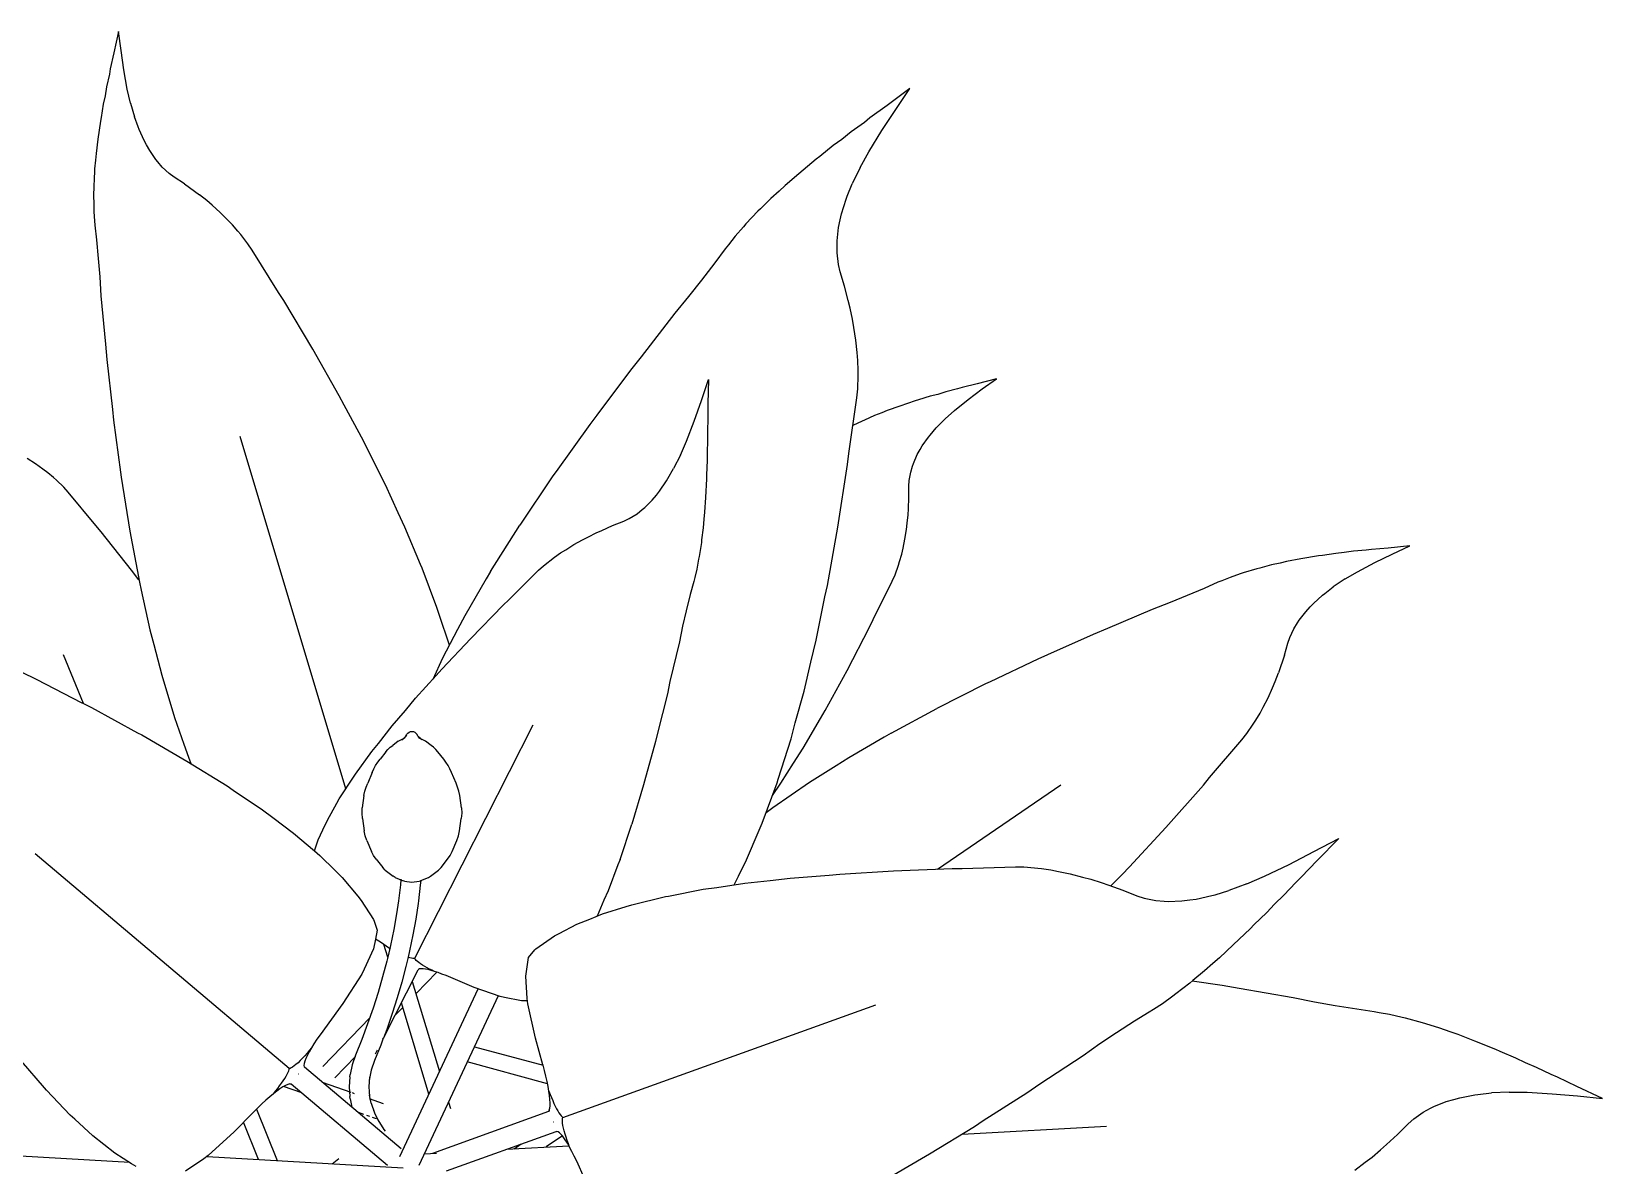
# Model space of a CAD drawing. Header units: metres. Extents: x 244.4 to 340.3, y -4.1 to 64.3.
# Drawn here: x 305.101 to 305.628, y 52.472 to 52.853 of the extents above; entities that cross this region are included whole.
import ezdxf

# ---------------------------------------------------------------- set-up
doc = ezdxf.new("R2010")
doc.units = ezdxf.units.M
doc.layers.add('Edges', color=7, linetype='Continuous')

msp = doc.modelspace()

# ---------------------------------------------------------------- linework, layer by layer
at = {"layer": 'Edges'}
for p, q in [((305.13016, 52.85266), (305.12862, 52.84551)), ((305.13098, 52.84622), (305.13016, 52.85266)), ((305.12862, 52.84551), (305.12736, 52.84006)), ((305.13191, 52.83973), (305.13098, 52.84622)), ((305.12707, 52.83828), (305.12611, 52.83407)), ((305.12736, 52.84006), (305.12707, 52.83828)), ((305.13309, 52.83324), (305.13191, 52.83973)), ((305.12611, 52.83407), (305.12561, 52.831)), ((305.13415, 52.82861), (305.13309, 52.83324)), ((305.39581, 52.83351), (305.38821, 52.82781)), ((305.39105, 52.82648), (305.39581, 52.83351)), ((305.125, 52.82822), (305.12429, 52.82373)), ((305.12561, 52.831), (305.125, 52.82822)), ((305.13415, 52.82861), (305.13549, 52.82399)), ((305.38821, 52.82781), (305.38236, 52.82359)), ((305.12404, 52.8225), (305.12319, 52.81651)), ((305.12429, 52.82373), (305.12404, 52.8225)), ((305.13672, 52.82057), (305.13549, 52.82399)), ((305.38056, 52.82211), (305.37608, 52.8189)), ((305.38236, 52.82359), (305.38056, 52.82211)), ((305.38638, 52.8194), (305.39105, 52.82648)), ((305.12319, 52.81651), (305.12258, 52.81165)), ((305.13702, 52.81975), (305.13672, 52.82057)), ((305.13872, 52.81599), (305.13702, 52.81975)), ((305.37608, 52.8189), (305.373, 52.8164)), ((305.382, 52.81221), (305.38638, 52.8194)), ((305.12258, 52.81165), (305.12242, 52.8094)), ((305.13952, 52.81453), (305.13872, 52.81599)), ((305.1406, 52.81263), (305.13952, 52.81453)), ((305.14265, 52.80965), (305.1406, 52.81263)), ((305.37008, 52.81429), (305.36562, 52.81065)), ((305.373, 52.8164), (305.37008, 52.81429)), ((305.3791, 52.80695), (305.382, 52.81221)), ((305.12211, 52.80646), (305.12193, 52.80241)), ((305.12242, 52.8094), (305.12211, 52.80646)), ((305.14333, 52.80883), (305.14265, 52.80965)), ((305.14484, 52.80711), (305.14333, 52.80883)), ((305.14718, 52.80494), (305.14484, 52.80711)), ((305.36436, 52.80972), (305.35854, 52.80485)), ((305.36562, 52.81065), (305.36436, 52.80972)), ((305.3791, 52.80695), (305.37649, 52.8015)), ((305.12185, 52.80142), (305.12178, 52.7966)), ((305.12193, 52.80241), (305.12185, 52.80142)), ((305.14883, 52.8037), (305.14718, 52.80494)), ((305.15228, 52.80145), (305.14883, 52.8037)), ((305.15228, 52.80145), (305.15738, 52.79774)), ((305.35392, 52.80091), (305.3519, 52.79897)), ((305.35854, 52.80485), (305.35392, 52.80091)), ((305.3748, 52.79727), (305.37649, 52.8015)), ((305.12178, 52.7966), (305.12182, 52.7956)), ((305.12182, 52.7956), (305.12189, 52.792)), ((305.15979, 52.79581), (305.15738, 52.79774)), ((305.16157, 52.79425), (305.15979, 52.79581)), ((305.34919, 52.79657), (305.34566, 52.79305)), ((305.3519, 52.79897), (305.34919, 52.79657)), ((305.3729, 52.7914), (305.37441, 52.79627)), ((305.37441, 52.79627), (305.3748, 52.79727)), ((305.12189, 52.792), (305.12213, 52.789)), ((305.1643, 52.79182), (305.16157, 52.79425)), ((305.16675, 52.78936), (305.1643, 52.79182)), ((305.34478, 52.79223), (305.34076, 52.78799)), ((305.34566, 52.79305), (305.34478, 52.79223)), ((305.37245, 52.78939), (305.3729, 52.7914)), ((305.12213, 52.789), (305.12222, 52.78756)), ((305.12222, 52.78756), (305.12275, 52.78261)), ((305.16838, 52.78769), (305.16675, 52.78936)), ((305.17024, 52.78558), (305.16838, 52.78769)), ((305.17118, 52.78441), (305.17024, 52.78558)), ((305.33998, 52.78706), (305.33713, 52.78384)), ((305.34076, 52.78799), (305.33998, 52.78706)), ((305.37141, 52.78236), (305.37191, 52.78678)), ((305.37191, 52.78678), (305.37245, 52.78939)), ((305.12275, 52.78261), (305.12334, 52.77634)), ((305.17357, 52.78135), (305.17118, 52.78441)), ((305.17506, 52.77915), (305.17357, 52.78135)), ((305.33385, 52.77968), (305.33036, 52.77495)), ((305.33492, 52.781), (305.33385, 52.77968)), ((305.33713, 52.78384), (305.33492, 52.781)), ((305.37138, 52.78106), (305.37141, 52.78236)), ((305.37142, 52.77827), (305.37138, 52.78106)), ((305.12334, 52.77634), (305.12383, 52.7702)), ((305.18385, 52.76499), (305.17506, 52.77915)), ((305.33036, 52.77495), (305.32591, 52.76913)), ((305.37188, 52.7744), (305.37142, 52.77827)), ((305.37245, 52.77192), (305.37188, 52.7744)), ((305.12383, 52.7702), (305.12425, 52.76381)), ((305.32591, 52.76913), (305.32151, 52.7636)), ((305.37392, 52.76709), (305.37245, 52.77192)), ((305.12425, 52.76381), (305.12578, 52.74757)), ((305.1856, 52.76225), (305.18385, 52.76499)), ((305.37513, 52.76225), (305.37392, 52.76709)), ((305.19535, 52.7459), (305.1856, 52.76225)), ((305.32151, 52.7636), (305.31689, 52.758)), ((305.3758, 52.75966), (305.37513, 52.76225)), ((305.37656, 52.75601), (305.3758, 52.75966)), ((305.31689, 52.758), (305.30559, 52.74339)), ((305.377, 52.7532), (305.37656, 52.75601)), ((305.37769, 52.7489), (305.377, 52.7532)), ((305.37808, 52.74481), (305.37769, 52.7489)), ((305.12578, 52.74757), (305.1262, 52.7424)), ((305.20426, 52.73025), (305.19535, 52.7459)), ((305.30559, 52.74339), (305.30197, 52.73886)), ((305.37832, 52.74209), (305.37808, 52.74481)), ((305.1262, 52.7424), (305.12809, 52.72567)), ((305.30197, 52.73886), (305.29074, 52.72378)), ((305.37844, 52.73881), (305.37832, 52.74209)), ((305.37842, 52.73706), (305.37844, 52.73881)), ((305.32582, 52.72873), (305.3282, 52.73578)), ((305.3282, 52.73578), (305.32802, 52.72762)), ((305.37803, 52.7296), (305.37832, 52.73261)), ((305.37832, 52.73261), (305.37842, 52.73706)), ((305.41176, 52.73255), (305.4079, 52.7316)), ((305.41334, 52.73304), (305.41176, 52.73255)), ((305.41836, 52.73427), (305.41334, 52.73304)), ((305.4154, 52.72904), (305.42014, 52.73256)), ((305.4249, 52.73598), (305.41836, 52.73427)), ((305.42014, 52.73256), (305.4249, 52.73598)), ((305.20592, 52.7271), (305.20426, 52.73025)), ((305.21238, 52.7151), (305.20592, 52.7271)), ((305.32339, 52.72179), (305.32582, 52.72873)), ((305.32802, 52.72762), (305.32801, 52.72149)), ((305.37537, 52.71085), (305.37803, 52.7296)), ((305.3924, 52.72681), (305.38823, 52.72534)), ((305.39761, 52.72856), (305.3924, 52.72681)), ((305.39871, 52.72886), (305.39761, 52.72856)), ((305.40266, 52.73012), (305.39871, 52.72886)), ((305.40519, 52.73075), (305.40266, 52.73012)), ((305.4079, 52.7316), (305.40519, 52.73075)), ((305.41082, 52.72534), (305.4154, 52.72904)), ((305.12809, 52.72567), (305.12846, 52.72212)), ((305.12846, 52.72212), (305.13082, 52.70457)), ((305.29074, 52.72378), (305.28834, 52.72066)), ((305.32079, 52.71505), (305.32339, 52.72179)), ((305.37977, 52.72178), (305.37671, 52.72028)), ((305.38059, 52.72212), (305.37977, 52.72178)), ((305.38389, 52.72361), (305.38059, 52.72212)), ((305.38636, 52.72455), (305.38389, 52.72361)), ((305.38823, 52.72534), (305.38636, 52.72455)), ((305.40767, 52.72252), (305.40467, 52.71947)), ((305.40767, 52.72252), (305.41082, 52.72534)), ((305.20646, 52.59827), (305.17096, 52.71661)), ((305.28834, 52.72066), (305.27705, 52.70479)), ((305.32801, 52.72149), (305.32789, 52.7195)), ((305.32789, 52.7195), (305.32792, 52.71486)), ((305.39998, 52.71345), (305.40209, 52.71642)), ((305.40209, 52.71642), (305.40258, 52.71702)), ((305.40258, 52.71702), (305.40467, 52.71947)), ((305.2155, 52.70878), (305.21238, 52.7151)), ((305.31877, 52.71037), (305.32079, 52.71505)), ((305.32792, 52.71486), (305.32775, 52.71151)), ((305.32775, 52.71151), (305.32778, 52.7085)), ((305.39829, 52.71049), (305.39923, 52.71217)), ((305.39923, 52.71217), (305.39998, 52.71345)), ((305.10222, 52.70746), (305.09943, 52.70923)), ((305.10472, 52.70562), (305.10222, 52.70746)), ((305.21972, 52.70041), (305.2155, 52.70878)), ((305.31461, 52.70251), (305.31651, 52.70581)), ((305.31877, 52.71037), (305.31651, 52.70581)), ((305.32778, 52.7085), (305.32755, 52.70369)), ((305.37161, 52.68613), (305.37493, 52.70721)), ((305.37493, 52.70721), (305.37537, 52.71085)), ((305.39611, 52.70465), (305.39668, 52.70663)), ((305.39668, 52.70663), (305.39698, 52.70753)), ((305.39698, 52.70753), (305.39829, 52.71049)), ((305.10639, 52.70438), (305.10472, 52.70562)), ((305.1083, 52.70279), (305.10639, 52.70438)), ((305.10928, 52.70189), (305.1083, 52.70279)), ((305.11174, 52.69954), (305.10928, 52.70189)), ((305.13082, 52.70457), (305.13103, 52.70291)), ((305.13103, 52.70291), (305.13393, 52.68475)), ((305.22406, 52.69093), (305.21972, 52.70041)), ((305.27598, 52.70333), (305.26486, 52.68684)), ((305.27705, 52.70479), (305.27598, 52.70333)), ((305.31179, 52.69826), (305.31416, 52.70174)), ((305.31416, 52.70174), (305.31461, 52.70251)), ((305.32756, 52.7024), (305.32721, 52.69612)), ((305.32755, 52.70369), (305.32756, 52.7024)), ((305.39548, 52.6999), (305.39561, 52.7018)), ((305.39561, 52.7018), (305.39611, 52.70465)), ((305.11329, 52.69784), (305.11174, 52.69954)), ((305.12247, 52.68671), (305.11329, 52.69784)), ((305.30679, 52.6927), (305.30933, 52.69526)), ((305.30933, 52.69526), (305.31073, 52.69693)), ((305.31073, 52.69693), (305.31179, 52.69826)), ((305.32721, 52.69612), (305.32691, 52.69114)), ((305.39531, 52.69231), (305.39549, 52.69608)), ((305.39549, 52.69608), (305.39548, 52.6999)), ((305.22629, 52.68618), (305.22406, 52.69093)), ((305.30157, 52.689), (305.30421, 52.69065)), ((305.30421, 52.69065), (305.30598, 52.69202)), ((305.30598, 52.69202), (305.30679, 52.6927)), ((305.32691, 52.69114), (305.32665, 52.68885)), ((305.39496, 52.68749), (305.39522, 52.69029)), ((305.39522, 52.69029), (305.39531, 52.69231)), ((305.1243, 52.68457), (305.12247, 52.68671)), ((305.13393, 52.68475), (305.13714, 52.66769)), ((305.23156, 52.6736), (305.22629, 52.68618)), ((305.25503, 52.67124), (305.26486, 52.68684)), ((305.2905, 52.68421), (305.29242, 52.68504)), ((305.29242, 52.68504), (305.29602, 52.68666)), ((305.29602, 52.68666), (305.29974, 52.68812)), ((305.29974, 52.68812), (305.30157, 52.689)), ((305.32643, 52.68592), (305.3259, 52.68191)), ((305.32665, 52.68885), (305.32643, 52.68592)), ((305.36813, 52.66655), (305.37161, 52.68613)), ((305.39417, 52.68209), (305.39465, 52.68536)), ((305.39465, 52.68536), (305.39496, 52.68749)), ((305.13449, 52.67174), (305.1243, 52.68457)), ((305.28027, 52.67857), (305.28296, 52.68026)), ((305.28296, 52.68026), (305.28593, 52.68185)), ((305.28593, 52.68185), (305.28788, 52.68293)), ((305.28788, 52.68293), (305.2905, 52.68421)), ((305.32581, 52.68095), (305.32509, 52.67631)), ((305.3259, 52.68191), (305.32581, 52.68095)), ((305.39352, 52.67905), (305.39417, 52.68209)), ((305.56365, 52.67984), (305.55638, 52.67913)), ((305.55777, 52.6771), (305.56365, 52.67984)), ((305.2728, 52.6732), (305.27646, 52.67606)), ((305.27646, 52.67606), (305.2785, 52.67748)), ((305.2785, 52.67748), (305.28027, 52.67857)), ((305.32489, 52.67536), (305.32427, 52.672)), ((305.32509, 52.67631), (305.32489, 52.67536)), ((305.39197, 52.67337), (305.39239, 52.67463)), ((305.39239, 52.67463), (305.39307, 52.67702)), ((305.39307, 52.67702), (305.39352, 52.67905)), ((305.52009, 52.67406), (305.5172, 52.67346)), ((305.52228, 52.67459), (305.52009, 52.67406)), ((305.5271, 52.67548), (305.52228, 52.67459)), ((305.53306, 52.6765), (305.5271, 52.67548)), ((305.53431, 52.67664), (305.53306, 52.6765)), ((305.5388, 52.67732), (305.53431, 52.67664)), ((305.54164, 52.67759), (305.5388, 52.67732)), ((305.54471, 52.67804), (305.54164, 52.67759)), ((305.54901, 52.67841), (305.54471, 52.67804)), ((305.54605, 52.67114), (305.55187, 52.67424)), ((305.5508, 52.67867), (305.54901, 52.67841)), ((305.55638, 52.67913), (305.5508, 52.67867)), ((305.55187, 52.67424), (305.55777, 52.6771)), ((305.137, 52.66844), (305.13449, 52.67174)), ((305.23208, 52.67237), (305.23156, 52.6736)), ((305.23706, 52.65914), (305.23208, 52.67237)), ((305.25503, 52.67124), (305.2536, 52.66874)), ((305.26121, 52.66173), (305.27114, 52.67168)), ((305.27114, 52.67168), (305.2728, 52.6732)), ((305.32357, 52.66924), (305.32328, 52.66794)), ((305.32427, 52.672), (305.32357, 52.66924)), ((305.38991, 52.66805), (305.39084, 52.67016)), ((305.39084, 52.67016), (305.39197, 52.67337)), ((305.50335, 52.66927), (305.50057, 52.66813)), ((305.50676, 52.67044), (305.50335, 52.66927)), ((305.5077, 52.67078), (305.50676, 52.67044)), ((305.51231, 52.67217), (305.5077, 52.67078)), ((305.51328, 52.6724), (305.51231, 52.67217)), ((305.5172, 52.67346), (305.51328, 52.6724)), ((305.54196, 52.66873), (305.54605, 52.67114)), ((305.13714, 52.66769), (305.13773, 52.66503)), ((305.13773, 52.66503), (305.1407, 52.6516)), ((305.2536, 52.66874), (305.2464, 52.65636)), ((305.32206, 52.66352), (305.32069, 52.65807)), ((305.32328, 52.66794), (305.32206, 52.66352)), ((305.36729, 52.66271), (305.36813, 52.66655)), ((305.3835, 52.65512), (305.38991, 52.66805)), ((305.49467, 52.66559), (305.48887, 52.66313)), ((305.49922, 52.66761), (305.49467, 52.66559)), ((305.50057, 52.66813), (305.49922, 52.66761)), ((305.53439, 52.66329), (305.53508, 52.66383)), ((305.53508, 52.66383), (305.53796, 52.66605)), ((305.54196, 52.66873), (305.53796, 52.66605)), ((305.23783, 52.65677), (305.23706, 52.65914)), ((305.24842, 52.64874), (305.25928, 52.65989)), ((305.25928, 52.65989), (305.26121, 52.66173)), ((305.36437, 52.6482), (305.36729, 52.66271)), ((305.47721, 52.65846), (305.46221, 52.65206)), ((305.48317, 52.6608), (305.47721, 52.65846)), ((305.48887, 52.66313), (305.48317, 52.6608)), ((305.5287, 52.65773), (305.53017, 52.65933)), ((305.53017, 52.65933), (305.53132, 52.66053)), ((305.53132, 52.66053), (305.53439, 52.66329)), ((305.24121, 52.64647), (305.23783, 52.65677)), ((305.2464, 52.65636), (305.24397, 52.65171)), ((305.32069, 52.65807), (305.31951, 52.65287)), ((305.3823, 52.65258), (305.3835, 52.65512)), ((305.52473, 52.652), (305.5259, 52.65397)), ((305.5259, 52.65397), (305.52647, 52.65486)), ((305.52647, 52.65486), (305.5287, 52.65773)), ((305.1407, 52.6516), (305.14197, 52.64672)), ((305.23866, 52.63842), (305.24842, 52.64874)), ((305.24397, 52.65171), (305.23895, 52.64216)), ((305.31951, 52.65287), (305.31844, 52.6476)), ((305.36255, 52.64079), (305.36437, 52.6482)), ((305.37474, 52.63804), (305.3823, 52.65258)), ((305.45741, 52.65008), (305.44205, 52.6432)), ((305.46221, 52.65206), (305.45741, 52.65008)), ((305.52269, 52.64716), (305.52337, 52.64912)), ((305.52337, 52.64912), (305.52473, 52.652)), ((305.11834, 52.62688), (305.1117, 52.64329)), ((305.14197, 52.64672), (305.14463, 52.63646)), ((305.31844, 52.6476), (305.31528, 52.63429)), ((305.44205, 52.6432), (305.43877, 52.64177)), ((305.52159, 52.64319), (305.51961, 52.63721)), ((305.52159, 52.64319), (305.52269, 52.64716)), ((305.09764, 52.63742), (305.10248, 52.63512)), ((305.23895, 52.64216), (305.23561, 52.63498)), ((305.23683, 52.63631), (305.23866, 52.63842)), ((305.36031, 52.63104), (305.36255, 52.64079)), ((305.36734, 52.62453), (305.37474, 52.63804)), ((305.43877, 52.64177), (305.42277, 52.63418)), ((305.51851, 52.63433), (305.51961, 52.63721)), ((305.10248, 52.63512), (305.11787, 52.62711)), ((305.14463, 52.63646), (305.14892, 52.62224)), ((305.22987, 52.62867), (305.23683, 52.63631)), ((305.31528, 52.63429), (305.3144, 52.63017)), ((305.42126, 52.63348), (305.40484, 52.6252)), ((305.42277, 52.63418), (305.42126, 52.63348)), ((305.51608, 52.62881), (305.51756, 52.63216)), ((305.51756, 52.63216), (305.51851, 52.63433)), ((305.11787, 52.62711), (305.11834, 52.62688)), ((305.11834, 52.62688), (305.12106, 52.62553)), ((305.22649, 52.62458), (305.22987, 52.62867)), ((305.3144, 52.63017), (305.31104, 52.61693)), ((305.35734, 52.62036), (305.36031, 52.63104)), ((305.51448, 52.62573), (305.51608, 52.62881)), ((305.12106, 52.62553), (305.1365, 52.6171)), ((305.14892, 52.62224), (305.15206, 52.61325)), ((305.22204, 52.61945), (305.22649, 52.62458)), ((305.35995, 52.61191), (305.36577, 52.62192)), ((305.36577, 52.62192), (305.36734, 52.62453)), ((305.38956, 52.61695), (305.40484, 52.6252)), ((305.51194, 52.62126), (305.51338, 52.62367)), ((305.51338, 52.62367), (305.51448, 52.62573)), ((305.1365, 52.6171), (305.13792, 52.61636)), ((305.13792, 52.61636), (305.15311, 52.60759)), ((305.21743, 52.61352), (305.22204, 52.61945)), ((305.22647, 52.61584), (305.22697, 52.6166)), ((305.22686, 52.61633), (305.22647, 52.61584)), ((305.22697, 52.6166), (305.22728, 52.61698)), ((305.22728, 52.61698), (305.22767, 52.61728)), ((305.22767, 52.61728), (305.22813, 52.61747)), ((305.22813, 52.61747), (305.22862, 52.61753)), ((305.22862, 52.61753), (305.22912, 52.61747)), ((305.22912, 52.61747), (305.22958, 52.61728)), ((305.22958, 52.61728), (305.22997, 52.61698)), ((305.22959, 52.54136), (305.26938, 52.61979)), ((305.22997, 52.61698), (305.23028, 52.6166)), ((305.23078, 52.61584), (305.23028, 52.6166)), ((305.31104, 52.61693), (305.31041, 52.6142)), ((305.35593, 52.61506), (305.35734, 52.62036)), ((305.38956, 52.61695), (305.38721, 52.61558)), ((305.50728, 52.61471), (305.50892, 52.6168)), ((305.50892, 52.6168), (305.51111, 52.62001)), ((305.51111, 52.62001), (305.51194, 52.62126)), ((305.15206, 52.61325), (305.15359, 52.60893)), ((305.21515, 52.61073), (305.21743, 52.61352)), ((305.2199, 52.61069), (305.22059, 52.61148)), ((305.22059, 52.61148), (305.22135, 52.61219)), ((305.22135, 52.61219), (305.22218, 52.61284)), ((305.22407, 52.61426), (305.22218, 52.61284)), ((305.22407, 52.61426), (305.22469, 52.61464)), ((305.22469, 52.61464), (305.22537, 52.61495)), ((305.22531, 52.61473), (305.22582, 52.61516)), ((305.22537, 52.61495), (305.22582, 52.61516)), ((305.22582, 52.61516), (305.22584, 52.61517)), ((305.22584, 52.61517), (305.22588, 52.61521)), ((305.22588, 52.61521), (305.2264, 52.61575)), ((305.22601, 52.61525), (305.22588, 52.61521)), ((305.22601, 52.61525), (305.2259, 52.61511)), ((305.22605, 52.6153), (305.22601, 52.61525)), ((305.2264, 52.61575), (305.22605, 52.6153)), ((305.22628, 52.61546), (305.22605, 52.6153)), ((305.2264, 52.61575), (305.22647, 52.61584)), ((305.23085, 52.61575), (305.23078, 52.61584)), ((305.23137, 52.61521), (305.23085, 52.61575)), ((305.2312, 52.6153), (305.23085, 52.61575)), ((305.2312, 52.6153), (305.23097, 52.61546)), ((305.23124, 52.61525), (305.2312, 52.6153)), ((305.23135, 52.61511), (305.23124, 52.61525)), ((305.23137, 52.61521), (305.23124, 52.61525)), ((305.23141, 52.61517), (305.23137, 52.61521)), ((305.23143, 52.61516), (305.23141, 52.61517)), ((305.23188, 52.61495), (305.23143, 52.61516)), ((305.23194, 52.61473), (305.23143, 52.61516)), ((305.23256, 52.61464), (305.23188, 52.61495)), ((305.23318, 52.61426), (305.23256, 52.61464)), ((305.23507, 52.61284), (305.23318, 52.61426)), ((305.23589, 52.61219), (305.23507, 52.61284)), ((305.23665, 52.61148), (305.23589, 52.61219)), ((305.23735, 52.61069), (305.23665, 52.61148)), ((305.31041, 52.6142), (305.30675, 52.60084)), ((305.35163, 52.60151), (305.35593, 52.61506)), ((305.35673, 52.60687), (305.35995, 52.61191)), ((305.38721, 52.61558), (305.37532, 52.60867)), ((305.49646, 52.60204), (305.50728, 52.61471)), ((305.15311, 52.60759), (305.16657, 52.59925)), ((305.15359, 52.60893), (305.15447, 52.60674)), ((305.20971, 52.60317), (305.21515, 52.61073)), ((305.21586, 52.60496), (305.21647, 52.60609)), ((305.21647, 52.60609), (305.21717, 52.60717)), ((305.21717, 52.60717), (305.21794, 52.6082)), ((305.2199, 52.61069), (305.21794, 52.6082)), ((305.23931, 52.6082), (305.23735, 52.61069)), ((305.24008, 52.60717), (305.23931, 52.6082)), ((305.24078, 52.60609), (305.24008, 52.60717)), ((305.24139, 52.60496), (305.24078, 52.60609)), ((305.35255, 52.60016), (305.35673, 52.60687)), ((305.37106, 52.60597), (305.36209, 52.60032)), ((305.37532, 52.60867), (305.37106, 52.60597)), ((305.20425, 52.59486), (305.2092, 52.60248)), ((305.2092, 52.60248), (305.20971, 52.60317)), ((305.21532, 52.60378), (305.21379, 52.60017)), ((305.21532, 52.60378), (305.21586, 52.60496)), ((305.24193, 52.60378), (305.24139, 52.60496)), ((305.24346, 52.60017), (305.24193, 52.60378)), ((305.30675, 52.60084), (305.30644, 52.59961)), ((305.34627, 52.58669), (305.35123, 52.60021)), ((305.36209, 52.60032), (305.34985, 52.59191)), ((305.35123, 52.60021), (305.35163, 52.60151)), ((305.49438, 52.59953), (305.49646, 52.60204)), ((305.16657, 52.59925), (305.16861, 52.59784)), ((305.16861, 52.59784), (305.17847, 52.5912)), ((305.21254, 52.59604), (305.21197, 52.59184)), ((305.21254, 52.59604), (305.21286, 52.59744)), ((305.21286, 52.59744), (305.21328, 52.59882)), ((305.21328, 52.59882), (305.21379, 52.60017)), ((305.24397, 52.59882), (305.24346, 52.60017)), ((305.24439, 52.59744), (305.24397, 52.59882)), ((305.24471, 52.59604), (305.24439, 52.59744)), ((305.24528, 52.59184), (305.24471, 52.59604)), ((305.30644, 52.59961), (305.30247, 52.58639)), ((305.34968, 52.59599), (305.35255, 52.60016)), ((305.40508, 52.57128), (305.44645, 52.59961)), ((305.48177, 52.58527), (305.49438, 52.59953)), ((305.17847, 52.5912), (305.18194, 52.58858)), ((305.20026, 52.58776), (305.20347, 52.59346)), ((305.20347, 52.59346), (305.20425, 52.59486)), ((305.21189, 52.59008), (305.21197, 52.59184)), ((305.21204, 52.58832), (305.21189, 52.59008)), ((305.24536, 52.59008), (305.24521, 52.58832)), ((305.24528, 52.59184), (305.24536, 52.59008)), ((305.34985, 52.59191), (305.34755, 52.59018)), ((305.18194, 52.58858), (305.18886, 52.58341)), ((305.19718, 52.58108), (305.19872, 52.58444)), ((305.19872, 52.58444), (305.20026, 52.58776)), ((305.21204, 52.58832), (305.2126, 52.58414)), ((305.24465, 52.58414), (305.24521, 52.58832)), ((305.29851, 52.57456), (305.30247, 52.58639)), ((305.34101, 52.57437), (305.34527, 52.58436)), ((305.34527, 52.58436), (305.34627, 52.58669)), ((305.46957, 52.57203), (305.48177, 52.58527)), ((305.18886, 52.58341), (305.19589, 52.57743)), ((305.19589, 52.57743), (305.19718, 52.58108)), ((305.21295, 52.58247), (305.2126, 52.58414)), ((305.21351, 52.58086), (305.21295, 52.58247)), ((305.21351, 52.58086), (305.21507, 52.57719)), ((305.24217, 52.57719), (305.24374, 52.58086)), ((305.24374, 52.58086), (305.2443, 52.58247)), ((305.2443, 52.58247), (305.24465, 52.58414)), ((305.53148, 52.57717), (305.53983, 52.5816)), ((305.53983, 52.5816), (305.53254, 52.57422)), ((305.18746, 52.50436), (305.10215, 52.57645)), ((305.19589, 52.57743), (305.19775, 52.57585)), ((305.19775, 52.57585), (305.20292, 52.57077)), ((305.21576, 52.57583), (305.21507, 52.57719)), ((305.21664, 52.57458), (305.21576, 52.57583)), ((305.21664, 52.57458), (305.21884, 52.57179)), ((305.23841, 52.57179), (305.24061, 52.57458)), ((305.24061, 52.57458), (305.24149, 52.57583)), ((305.24149, 52.57583), (305.24217, 52.57719)), ((305.29851, 52.57456), (305.29781, 52.57275)), ((305.3383, 52.56893), (305.34101, 52.57437)), ((305.52319, 52.57287), (305.53148, 52.57717)), ((305.53254, 52.57422), (305.5272, 52.56856)), ((305.20292, 52.57077), (305.20519, 52.56849)), ((305.2197, 52.57091), (305.21884, 52.57179)), ((305.2197, 52.57091), (305.22232, 52.56895)), ((305.22304, 52.56846), (305.22232, 52.56895)), ((305.23421, 52.56846), (305.23493, 52.56895)), ((305.23493, 52.56895), (305.23754, 52.57091)), ((305.23754, 52.57091), (305.23841, 52.57179)), ((305.29781, 52.57275), (305.29451, 52.56398)), ((305.33682, 52.566), (305.3383, 52.56893)), ((305.35565, 52.56825), (305.36873, 52.56925)), ((305.36873, 52.56925), (305.37227, 52.56961)), ((305.37227, 52.56961), (305.39028, 52.57065)), ((305.39028, 52.57065), (305.41002, 52.57149)), ((305.41002, 52.57149), (305.41341, 52.5715)), ((305.41341, 52.5715), (305.43126, 52.57206)), ((305.43126, 52.57206), (305.43411, 52.57202)), ((305.43411, 52.57202), (305.43999, 52.57147)), ((305.43999, 52.57147), (305.44311, 52.571)), ((305.44311, 52.571), (305.4457, 52.57048)), ((305.4457, 52.57048), (305.44965, 52.56969)), ((305.44965, 52.56969), (305.45379, 52.56858)), ((305.45379, 52.56858), (305.45653, 52.56788)), ((305.46333, 52.56561), (305.46707, 52.56949)), ((305.46707, 52.56949), (305.46957, 52.57203)), ((305.50898, 52.56633), (305.51491, 52.5689)), ((305.51491, 52.5689), (305.52319, 52.57287)), ((305.5272, 52.56856), (305.52536, 52.56683)), ((305.20519, 52.56849), (305.21048, 52.56222)), ((305.22304, 52.56846), (305.22573, 52.56737)), ((305.22479, 52.56595), (305.22414, 52.56067)), ((305.22495, 52.56768), (305.22479, 52.56595)), ((305.22497, 52.56788), (305.22495, 52.56768)), ((305.22616, 52.56722), (305.22573, 52.56737)), ((305.22616, 52.56722), (305.22862, 52.56691)), ((305.22862, 52.56691), (305.23109, 52.56722)), ((305.23146, 52.56589), (305.23081, 52.5606)), ((305.23109, 52.56722), (305.23152, 52.56737)), ((305.2316, 52.5674), (305.23146, 52.56589)), ((305.23152, 52.56737), (305.2316, 52.5674)), ((305.2316, 52.5674), (305.23421, 52.56846)), ((305.29451, 52.56398), (305.29312, 52.56085)), ((305.3148, 52.56224), (305.32642, 52.56449)), ((305.32642, 52.56449), (305.33096, 52.56509)), ((305.33096, 52.56509), (305.34038, 52.56655)), ((305.34038, 52.56655), (305.34896, 52.56741)), ((305.34896, 52.56741), (305.35565, 52.56825)), ((305.45653, 52.56788), (305.46006, 52.56678)), ((305.46006, 52.56678), (305.46256, 52.56588)), ((305.46256, 52.56588), (305.4673, 52.56424)), ((305.4673, 52.56424), (305.472, 52.56234)), ((305.49829, 52.56269), (305.50292, 52.56409)), ((305.50898, 52.56633), (305.50292, 52.56409)), ((305.52536, 52.56683), (305.52135, 52.56251)), ((305.21048, 52.56222), (305.21156, 52.56076)), ((305.21156, 52.56076), (305.21573, 52.55435)), ((305.22414, 52.56067), (305.22346, 52.55623)), ((305.23069, 52.55976), (305.2299, 52.55446)), ((305.23081, 52.5606), (305.23069, 52.55976)), ((305.29312, 52.56085), (305.29079, 52.55549)), ((305.29266, 52.55623), (305.30059, 52.5587)), ((305.30059, 52.5587), (305.30252, 52.55932)), ((305.30252, 52.55932), (305.31373, 52.56205)), ((305.31373, 52.56205), (305.3148, 52.56224)), ((305.472, 52.56234), (305.47446, 52.56157)), ((305.47446, 52.56157), (305.47834, 52.56079)), ((305.47834, 52.56079), (305.48117, 52.56051)), ((305.48117, 52.56051), (305.48251, 52.56044)), ((305.48251, 52.56044), (305.48709, 52.56059)), ((305.48709, 52.56059), (305.48984, 52.56092)), ((305.48984, 52.56092), (305.49198, 52.56123)), ((305.49198, 52.56123), (305.4972, 52.56237)), ((305.4972, 52.56237), (305.49829, 52.56269)), ((305.51827, 52.55956), (305.51568, 52.55676)), ((305.52135, 52.56251), (305.51827, 52.55956)), ((305.21573, 52.55435), (305.21596, 52.55384)), ((305.21596, 52.55384), (305.21703, 52.55074)), ((305.22346, 52.55623), (305.22252, 52.55095)), ((305.2299, 52.55446), (305.22895, 52.54917)), ((305.27807, 52.5497), (305.28399, 52.55274)), ((305.28399, 52.55274), (305.28834, 52.55451)), ((305.28834, 52.55451), (305.29266, 52.55623)), ((305.51568, 52.55676), (305.51128, 52.55252)), ((305.21639, 52.54774), (305.21569, 52.54449)), ((305.21703, 52.55074), (305.21639, 52.54774)), ((305.21749, 52.54707), (305.21639, 52.54774)), ((305.22252, 52.55095), (305.22143, 52.54567)), ((305.22895, 52.54917), (305.22786, 52.54387)), ((305.27026, 52.54455), (305.2765, 52.54884)), ((305.2765, 52.54884), (305.27807, 52.5497)), ((305.51015, 52.55131), (305.50436, 52.54581)), ((305.51128, 52.55252), (305.51015, 52.55131)), ((305.21569, 52.54449), (305.21264, 52.53768)), ((305.21877, 52.54625), (305.21749, 52.54707)), ((305.21923, 52.54594), (305.21877, 52.54625)), ((305.2205, 52.54172), (305.21923, 52.54594)), ((305.21998, 52.54544), (305.21923, 52.54594)), ((305.22108, 52.54466), (305.21998, 52.54544)), ((305.22143, 52.54567), (305.2205, 52.54172)), ((305.22117, 52.54459), (305.22108, 52.54466)), ((305.22125, 52.54454), (305.22117, 52.54459)), ((305.2215, 52.54435), (305.22137, 52.54445)), ((305.22786, 52.54387), (305.22738, 52.54171)), ((305.26778, 52.54162), (305.26987, 52.54415)), ((305.26987, 52.54415), (305.27026, 52.54455)), ((305.50436, 52.54581), (305.49975, 52.54147)), ((305.21264, 52.53768), (305.21178, 52.53604)), ((305.22019, 52.5404), (305.21881, 52.53513)), ((305.21908, 52.51449), (305.23077, 52.53749)), ((305.2205, 52.54172), (305.22019, 52.5404)), ((305.22055, 52.54156), (305.2205, 52.54172)), ((305.22662, 52.53859), (305.22523, 52.5333)), ((305.22738, 52.54171), (305.22662, 52.53859)), ((305.22697, 52.53962), (305.22699, 52.53957)), ((305.22722, 52.54177), (305.22738, 52.54171)), ((305.22738, 52.54171), (305.22797, 52.54155)), ((305.22797, 52.54155), (305.22849, 52.54143)), ((305.22849, 52.54143), (305.22893, 52.54136)), ((305.22893, 52.54136), (305.2293, 52.54134)), ((305.2293, 52.54134), (305.22959, 52.54136)), ((305.22964, 52.54116), (305.22959, 52.54136)), ((305.22981, 52.54091), (305.22964, 52.54116)), ((305.23009, 52.5406), (305.22981, 52.54091)), ((305.23049, 52.54025), (305.23009, 52.5406)), ((305.23099, 52.53986), (305.23049, 52.54025)), ((305.23077, 52.53749), (305.23086, 52.53757)), ((305.23123, 52.53775), (305.23086, 52.53757)), ((305.23157, 52.53945), (305.23099, 52.53986)), ((305.23173, 52.53781), (305.23123, 52.53775)), ((305.23224, 52.53902), (305.23157, 52.53945)), ((305.23238, 52.53779), (305.23173, 52.53781)), ((305.23297, 52.53858), (305.23224, 52.53902)), ((305.23316, 52.53769), (305.23238, 52.53779)), ((305.23375, 52.53814), (305.23297, 52.53858)), ((305.23406, 52.53751), (305.23316, 52.53769)), ((305.23456, 52.53771), (305.23375, 52.53814)), ((305.23508, 52.53725), (305.23406, 52.53751)), ((305.23539, 52.5373), (305.23456, 52.53771)), ((305.23621, 52.53691), (305.23508, 52.53725)), ((305.23621, 52.53691), (305.23539, 52.5373)), ((305.23695, 52.53667), (305.23621, 52.53691)), ((305.26686, 52.53529), (305.26778, 52.54162)), ((305.49476, 52.53707), (305.49078, 52.53382)), ((305.49752, 52.53959), (305.49476, 52.53707)), ((305.49975, 52.54147), (305.49752, 52.53959)), ((305.21178, 52.53604), (305.20542, 52.52611)), ((305.21881, 52.53513), (305.21728, 52.52986)), ((305.22523, 52.5333), (305.2237, 52.52802)), ((305.22878, 52.53358), (305.23788, 52.50327)), ((305.23695, 52.53667), (305.23002, 52.52946)), ((305.23743, 52.53651), (305.23695, 52.53667)), ((305.23874, 52.53603), (305.23743, 52.53651)), ((305.24012, 52.53549), (305.23874, 52.53603)), ((305.24951, 52.53155), (305.24012, 52.53549)), ((305.26735, 52.52785), (305.26686, 52.53529)), ((305.48986, 52.53301), (305.48515, 52.52934)), ((305.49078, 52.53382), (305.48986, 52.53301)), ((305.50062, 52.53218), (305.49061, 52.53367)), ((305.50632, 52.53113), (305.50062, 52.53218)), ((305.21728, 52.52986), (305.2156, 52.5246)), ((305.2237, 52.52802), (305.22202, 52.52274)), ((305.22458, 52.47472), (305.25083, 52.53108)), ((305.23433, 52.49566), (305.22511, 52.52636)), ((305.25757, 52.52871), (305.231, 52.47172)), ((305.25827, 52.52847), (305.24951, 52.53155)), ((305.25968, 52.52811), (305.25827, 52.52847)), ((305.26545, 52.527), (305.25968, 52.52811)), ((305.26745, 52.52705), (305.26545, 52.527)), ((305.26758, 52.52602), (305.26735, 52.52785)), ((305.48414, 52.52864), (305.48064, 52.52608)), ((305.48515, 52.52934), (305.48414, 52.52864)), ((305.52454, 52.52807), (305.50632, 52.53113)), ((305.53166, 52.52664), (305.52454, 52.52807)), ((305.53861, 52.52538), (305.53166, 52.52664)), ((305.20542, 52.52611), (305.1978, 52.51566)), ((305.19875, 52.50501), (305.21449, 52.52137)), ((305.2156, 52.5246), (305.21378, 52.51934)), ((305.22202, 52.52274), (305.22019, 52.51746)), ((305.22557, 52.52484), (305.22296, 52.52212)), ((305.27009, 52.51449), (305.26758, 52.52602)), ((305.27934, 52.4878), (305.38443, 52.52564)), ((305.47619, 52.52319), (305.47122, 52.52016)), ((305.47759, 52.52413), (305.47619, 52.52319)), ((305.48064, 52.52608), (305.47759, 52.52413)), ((305.54585, 52.52421), (305.53861, 52.52538)), ((305.55166, 52.52337), (305.54585, 52.52421)), ((305.55333, 52.52305), (305.55166, 52.52337)), ((305.55687, 52.52245), (305.55333, 52.52305)), ((305.56106, 52.52146), (305.55687, 52.52245)), ((305.56225, 52.52121), (305.56106, 52.52146)), ((305.56789, 52.51967), (305.56225, 52.52121)), ((305.21378, 52.51934), (305.21181, 52.51408)), ((305.22019, 52.51746), (305.21908, 52.51449)), ((305.4652, 52.51632), (305.45958, 52.51255)), ((305.47122, 52.52016), (305.4652, 52.51632)), ((305.56903, 52.51928), (305.56789, 52.51967)), ((305.57379, 52.51783), (305.56903, 52.51928)), ((305.57719, 52.51658), (305.57379, 52.51783)), ((305.57985, 52.51571), (305.57719, 52.51658)), ((305.1949, 52.51124), (305.19415, 52.50995)), ((305.1949, 52.51124), (305.19418, 52.51034)), ((305.19576, 52.51264), (305.1949, 52.51124)), ((305.19673, 52.51411), (305.19576, 52.51264)), ((305.1978, 52.51566), (305.19673, 52.51411)), ((305.21181, 52.51408), (305.20969, 52.50882)), ((305.21822, 52.51219), (305.2161, 52.50694)), ((305.21638, 52.50918), (305.21708, 52.51056)), ((305.21892, 52.51418), (305.21822, 52.51219)), ((305.21892, 52.51418), (305.21908, 52.51449)), ((305.24961, 52.51164), (305.27265, 52.50539)), ((305.2726, 52.50557), (305.27009, 52.51449)), ((305.45958, 52.51255), (305.454, 52.5086)), ((305.58552, 52.5135), (305.57985, 52.51571)), ((305.59256, 52.51068), (305.58552, 52.5135)), ((305.59397, 52.51), (305.59256, 52.51068)), ((305.10527, 52.49785), (305.09752, 52.50678)), ((305.18972, 52.50565), (305.1891, 52.50515)), ((305.1904, 52.50626), (305.18972, 52.50565)), ((305.19113, 52.50695), (305.1904, 52.50626)), ((305.19189, 52.50773), (305.19113, 52.50695)), ((305.19266, 52.50856), (305.19189, 52.50773)), ((305.19248, 52.50597), (305.19241, 52.50534)), ((305.19241, 52.50534), (305.19252, 52.50482)), ((305.19269, 52.50676), (305.19248, 52.50597)), ((305.19343, 52.50944), (305.19266, 52.50856)), ((305.19305, 52.5077), (305.19269, 52.50676)), ((305.19354, 52.50876), (305.19305, 52.5077)), ((305.19418, 52.51034), (305.19343, 52.50944)), ((305.19415, 52.50995), (305.19354, 52.50876)), ((305.20975, 52.50839), (305.20277, 52.50114)), ((305.20857, 52.50557), (305.20788, 52.5023)), ((305.20969, 52.50882), (305.20857, 52.50557)), ((305.2161, 52.50694), (305.21499, 52.50374)), ((305.27417, 52.49918), (305.24722, 52.50651)), ((305.27265, 52.50539), (305.2726, 52.50557)), ((305.27313, 52.50362), (305.27265, 52.50539)), ((305.454, 52.5086), (305.43949, 52.49906)), ((305.59928, 52.50779), (305.59397, 52.51)), ((305.60252, 52.50622), (305.59928, 52.50779)), ((305.60618, 52.50468), (305.60252, 52.50622)), ((305.18486, 52.49938), (305.18543, 52.50021)), ((305.18543, 52.50021), (305.18594, 52.501)), ((305.18594, 52.501), (305.18639, 52.50174)), ((305.18639, 52.50174), (305.18676, 52.50241)), ((305.18676, 52.50241), (305.18706, 52.50302)), ((305.18706, 52.50302), (305.18728, 52.50355)), ((305.18728, 52.50355), (305.18741, 52.504)), ((305.18741, 52.504), (305.18746, 52.50436)), ((305.18773, 52.50436), (305.18746, 52.50436)), ((305.18809, 52.5045), (305.18773, 52.50436)), ((305.18856, 52.50476), (305.18809, 52.5045)), ((305.1891, 52.50515), (305.18856, 52.50476)), ((305.19048, 52.50248), (305.19051, 52.50247)), ((305.19259, 52.5047), (305.19252, 52.50482)), ((305.22498, 52.47727), (305.19259, 52.5047)), ((305.20777, 52.50146), (305.20753, 52.49818)), ((305.20777, 52.50146), (305.20788, 52.5023)), ((305.21444, 52.50138), (305.21421, 52.49818)), ((305.2144, 52.50093), (305.21432, 52.50054)), ((305.21499, 52.50374), (305.2144, 52.50093)), ((305.2736, 52.50173), (305.27313, 52.50362)), ((305.27401, 52.49994), (305.2736, 52.50173)), ((305.61113, 52.50225), (305.60618, 52.50468)), ((305.61328, 52.50136), (305.61113, 52.50225)), ((305.61976, 52.49821), (305.61328, 52.50136)), ((305.10597, 52.49701), (305.10527, 52.49785)), ((305.11394, 52.48867), (305.10597, 52.49701)), ((305.1809, 52.49481), (305.17962, 52.49367)), ((305.18213, 52.49584), (305.1809, 52.49481)), ((305.18327, 52.49674), (305.18213, 52.49584)), ((305.18213, 52.49584), (305.18286, 52.49673)), ((305.18286, 52.49673), (305.18357, 52.49763)), ((305.18433, 52.4975), (305.18327, 52.49674)), ((305.18357, 52.49763), (305.18424, 52.49851)), ((305.18424, 52.49851), (305.18486, 52.49938)), ((305.1853, 52.49813), (305.18433, 52.4975)), ((305.18617, 52.49861), (305.1853, 52.49813)), ((305.19168, 52.49615), (305.18556, 52.49828)), ((305.18693, 52.49895), (305.18617, 52.49861)), ((305.18757, 52.49914), (305.18693, 52.49895)), ((305.18757, 52.49914), (305.18766, 52.49914)), ((305.18766, 52.49914), (305.1881, 52.49917)), ((305.1881, 52.49917), (305.22041, 52.47187)), ((305.19851, 52.49969), (305.20816, 52.49633)), ((305.20753, 52.49818), (305.20775, 52.49491)), ((305.20786, 52.49407), (305.20775, 52.49491)), ((305.20853, 52.4962), (305.20924, 52.49595)), ((305.21421, 52.49818), (305.21442, 52.49498)), ((305.2143, 52.49582), (305.21439, 52.4954)), ((305.21495, 52.49262), (305.21439, 52.4954)), ((305.27436, 52.49826), (305.27401, 52.49994)), ((305.27463, 52.49669), (305.27436, 52.49826)), ((305.27484, 52.49524), (305.27463, 52.49669)), ((305.27463, 52.49669), (305.27504, 52.4956)), ((305.27497, 52.49394), (305.27484, 52.49524)), ((305.27504, 52.4956), (305.27546, 52.49454)), ((305.43508, 52.49602), (305.42045, 52.4867)), ((305.43949, 52.49906), (305.43508, 52.49602)), ((305.58045, 52.49449), (305.58545, 52.49547)), ((305.58545, 52.49547), (305.58652, 52.49559)), ((305.58652, 52.49559), (305.59104, 52.4961)), ((305.59707, 52.49638), (305.59104, 52.4961)), ((305.59707, 52.49638), (305.60308, 52.49631)), ((305.60308, 52.49631), (305.61149, 52.49585)), ((305.61149, 52.49585), (305.61994, 52.49508)), ((305.62838, 52.4942), (305.61976, 52.49821)), ((305.61994, 52.49508), (305.62838, 52.4942)), ((305.17545, 52.48963), (305.16898, 52.483)), ((305.17688, 52.49107), (305.17545, 52.48963)), ((305.17641, 52.4906), (305.18335, 52.47341)), ((305.17827, 52.49242), (305.17688, 52.49107)), ((305.17962, 52.49367), (305.17827, 52.49242)), ((305.20786, 52.49407), (305.20843, 52.49129)), ((305.21254, 52.48889), (305.21068, 52.48954)), ((305.2143, 52.49419), (305.21897, 52.49256)), ((305.21495, 52.49262), (305.21604, 52.48943)), ((305.21571, 52.49021), (305.21594, 52.48973)), ((305.21604, 52.48943), (305.21714, 52.48729)), ((305.27453, 52.48984), (305.23552, 52.4758)), ((305.24094, 52.49305), (305.2416, 52.49086)), ((305.27473, 52.49024), (305.27453, 52.48984)), ((305.27477, 52.49032), (305.27473, 52.49024)), ((305.27477, 52.49032), (305.27493, 52.49097)), ((305.27493, 52.49097), (305.27502, 52.4918)), ((305.27503, 52.49279), (305.27497, 52.49394)), ((305.27502, 52.4918), (305.27503, 52.49279)), ((305.27546, 52.49454), (305.2759, 52.49352)), ((305.2759, 52.49352), (305.27633, 52.49255)), ((305.27633, 52.49255), (305.27677, 52.49164)), ((305.27677, 52.49164), (305.27719, 52.4908)), ((305.27719, 52.4908), (305.27761, 52.49005)), ((305.27761, 52.49005), (305.27801, 52.48938)), ((305.56498, 52.48736), (305.56818, 52.48959)), ((305.56818, 52.48959), (305.57061, 52.49095)), ((305.57061, 52.49095), (305.57178, 52.49154)), ((305.57178, 52.49154), (305.5759, 52.49318)), ((305.5759, 52.49318), (305.57846, 52.49395)), ((305.57846, 52.49395), (305.58045, 52.49449)), ((305.11544, 52.48731), (305.11394, 52.48867)), ((305.12155, 52.48167), (305.11544, 52.48731)), ((305.17719, 52.47376), (305.17214, 52.48624)), ((305.21452, 52.4882), (305.21354, 52.48855)), ((305.21671, 52.48744), (305.21539, 52.4879)), ((305.21714, 52.48729), (305.21706, 52.48732)), ((305.21714, 52.48729), (305.21724, 52.48703)), ((305.21724, 52.48703), (305.2192, 52.48387)), ((305.2761, 52.48636), (305.27612, 52.48637)), ((305.27801, 52.48938), (305.27839, 52.48882)), ((305.27839, 52.48882), (305.27874, 52.48837)), ((305.27874, 52.48837), (305.27906, 52.48803)), ((305.27906, 52.48803), (305.27934, 52.4878)), ((305.27915, 52.48719), (305.27921, 52.48757)), ((305.27915, 52.48666), (305.27915, 52.48719)), ((305.27921, 52.48599), (305.27915, 52.48666)), ((305.27921, 52.48757), (305.27934, 52.4878)), ((305.27933, 52.4852), (305.27921, 52.48599)), ((305.27952, 52.48431), (305.27933, 52.4852)), ((305.27976, 52.48333), (305.27952, 52.48431)), ((305.41748, 52.48473), (305.40246, 52.47557)), ((305.41334, 52.4822), (305.46179, 52.48491)), ((305.42045, 52.4867), (305.41748, 52.48473)), ((305.5595, 52.48211), (305.56306, 52.48569)), ((305.56306, 52.48569), (305.56498, 52.48736)), ((305.13389, 52.4727), (304.99522, 52.4807)), ((305.1252, 52.4788), (305.12155, 52.48167)), ((305.16898, 52.483), (305.16025, 52.47506)), ((305.2192, 52.48387), (305.21967, 52.48326)), ((305.24021, 52.46996), (305.27707, 52.48319)), ((305.26295, 52.47734), (305.26533, 52.47898)), ((305.27914, 52.48167), (305.27372, 52.47795)), ((305.27707, 52.48319), (305.27722, 52.48319)), ((305.27772, 52.48303), (305.27722, 52.48319)), ((305.27823, 52.48265), (305.27772, 52.48303)), ((305.27881, 52.48207), (305.27823, 52.48265)), ((305.27914, 52.48167), (305.27881, 52.48207)), ((305.27944, 52.4813), (305.27914, 52.48167)), ((305.28012, 52.48034), (305.27944, 52.4813)), ((305.28005, 52.48229), (305.27976, 52.48333)), ((305.28039, 52.4812), (305.28005, 52.48229)), ((305.28084, 52.47921), (305.28012, 52.48034)), ((305.28076, 52.48009), (305.28039, 52.4812)), ((305.28116, 52.47899), (305.28076, 52.48009)), ((305.28159, 52.47792), (305.28084, 52.47921)), ((305.28159, 52.47792), (305.28116, 52.47899)), ((305.55581, 52.47875), (305.5595, 52.48211)), ((305.1289, 52.47591), (305.1252, 52.4788)), ((305.1345, 52.47231), (305.1289, 52.47591)), ((305.15878, 52.47395), (305.15258, 52.46981)), ((305.16025, 52.47506), (305.15878, 52.47395)), ((305.15985, 52.47476), (305.22573, 52.47096)), ((305.20189, 52.47234), (305.20408, 52.47404)), ((305.23283, 52.47565), (305.23687, 52.47587)), ((305.26038, 52.4772), (305.28132, 52.47838)), ((305.28237, 52.47648), (305.28159, 52.47792)), ((305.28316, 52.4749), (305.28237, 52.47648)), ((305.28396, 52.4732), (305.28316, 52.4749)), ((305.40111, 52.47471), (305.38592, 52.46594)), ((305.40246, 52.47557), (305.40111, 52.47471)), ((305.54872, 52.47283), (305.55099, 52.47455)), ((305.55099, 52.47455), (305.55384, 52.47694)), ((305.55384, 52.47694), (305.55581, 52.47875)), ((305.13602, 52.47138), (305.1345, 52.47231)), ((305.28916, 52.46149), (305.28396, 52.4732)), ((305.54525, 52.47019), (305.54872, 52.47283))]:
    msp.add_line(p, q, dxfattribs=at)

doc.saveas('drawing.dxf')
